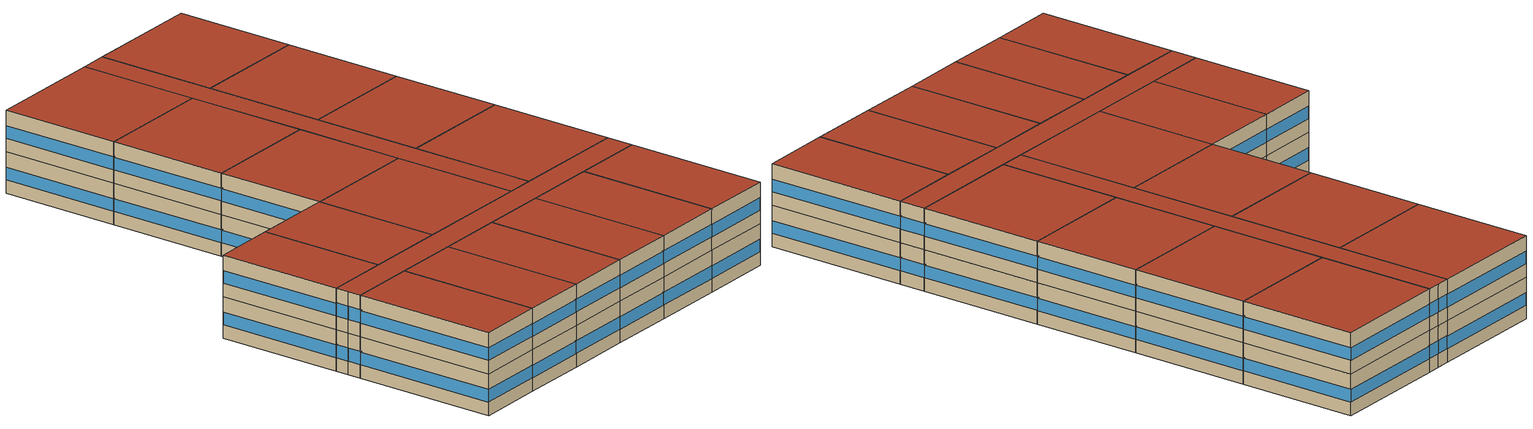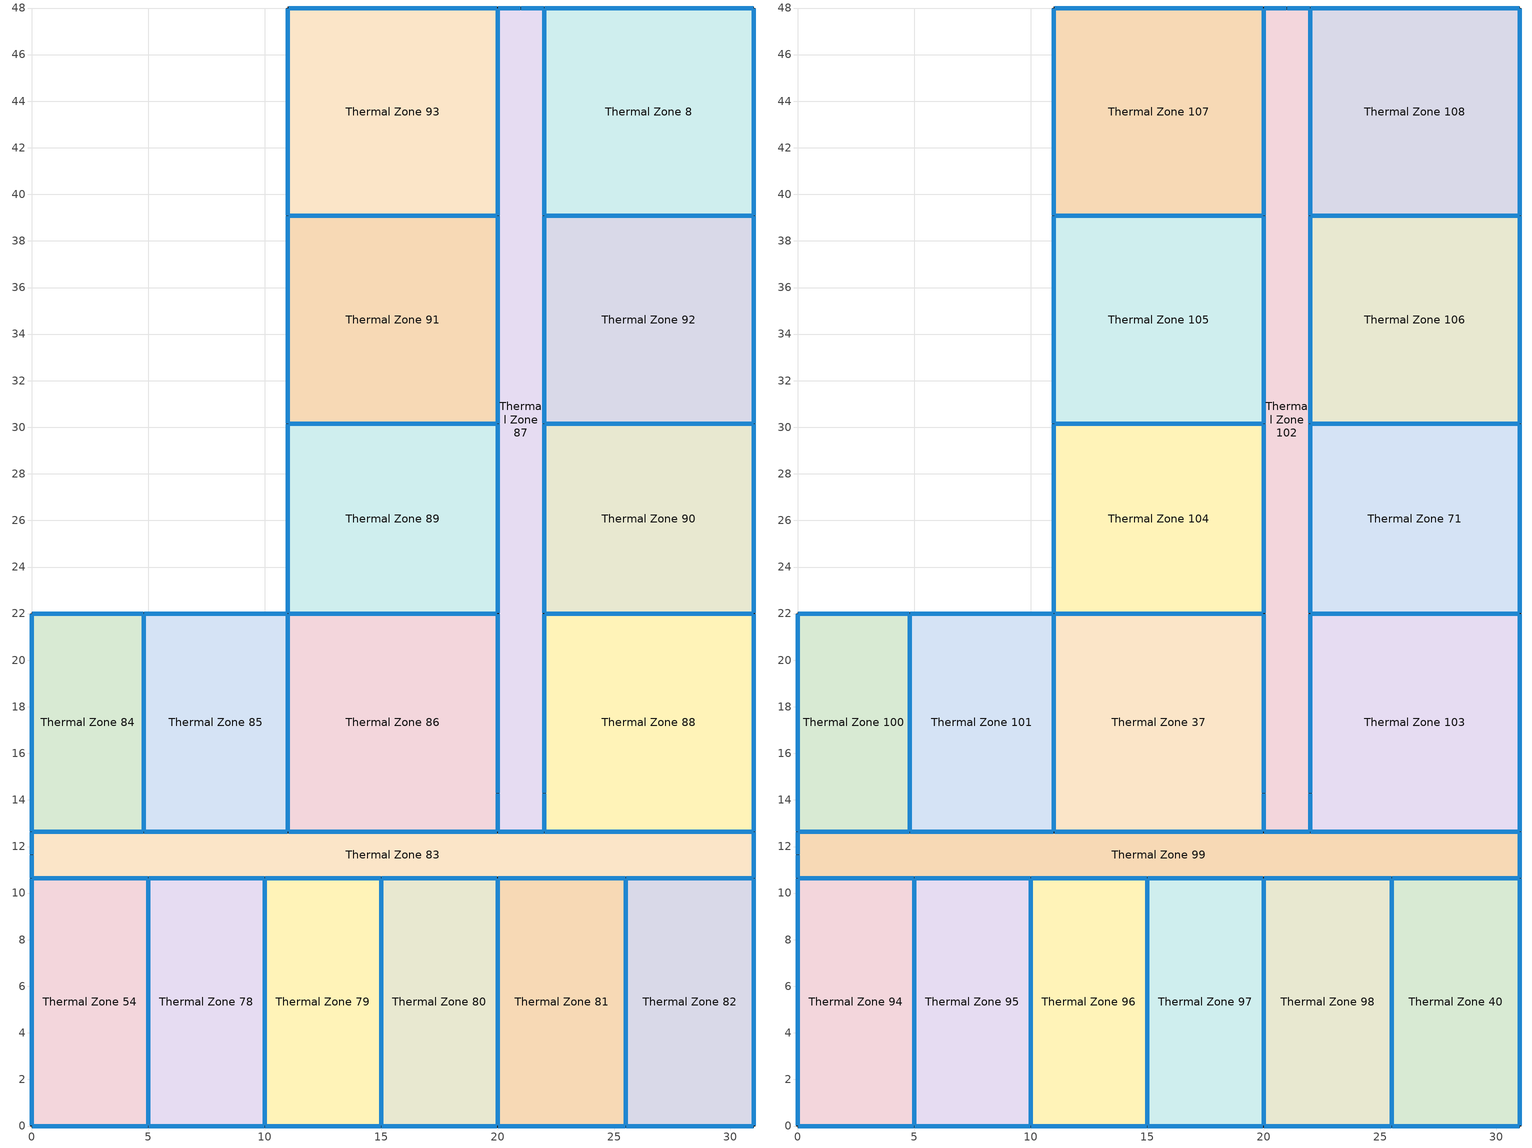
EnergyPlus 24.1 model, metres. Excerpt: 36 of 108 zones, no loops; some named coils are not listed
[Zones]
Thermal Zone 54
 floor ground (Generic Ground Slab 6A 19802010): 5,10.64 5,0 0,0 0,10.64 z12.19
 wall outside (Typical Insulated Exterior Mass Wall-R7 GBC): 0,0 5,0 5,10.64 0,10.64 0,0 z12.19:15.24
 window (Customized Fenestration: u=3.08): 0.03,0 4.97,0 / 4.97,10.64 0.03,10.64 z13.19:14.12; 0,10.61 0,0.03 / 5,0.03 5,10.61 z13.19:14.11
 roof outside (Typical IEAD Roof 19802010 6A): 5,0 5,10.64 0,10.64 0,0 z15.24
Thermal Zone 78
 floor ground (Generic Ground Slab 6A 19802010): 10,10.64 10,0 5,0 5,10.64 z12.19
 wall outside (Typical Insulated Exterior Mass Wall-R7 GBC): 5,0 10,0 10,10.64 5,10.64 5,0 z12.19:15.24
 window (Customized Fenestration: u=3.08): 5.03,0 9.97,0 / 9.97,10.64 5.03,10.64 z13.19:14.12; 5,10.61 5,0.03 / 10,0.03 10,10.61 z13.19:14.11
 roof outside (Typical IEAD Roof 19802010 6A): 10,0 10,10.64 5,10.64 5,0 z15.24
Thermal Zone 79
 floor ground (Generic Ground Slab 6A 19802010): 15,10.64 15,0 10,0 10,10.64 z12.19
 wall outside (Typical Insulated Exterior Mass Wall-R7 GBC): 10,0 15,0 15,10.64 10,10.64 10,0 z12.19:15.24
 window (Customized Fenestration: u=3.08): 10.03,0 14.97,0 / 14.97,10.64 10.03,10.64 z13.19:14.12; 10,10.61 10,0.03 / 15,0.03 15,10.61 z13.19:14.11
 roof outside (Typical IEAD Roof 19802010 6A): 15,0 15,10.64 10,10.64 10,0 z15.24
Thermal Zone 8
 floor ground (Generic Ground Slab 6A 19802010): 31,48 31,39.07 22,39.07 22,48 z12.19
 wall outside (Typical Insulated Exterior Mass Wall-R7 GBC): 22,48 22,39.07 31,39.07 31,48 22,48 z12.19:15.24
 window (Customized Fenestration: u=3.08): 22,47.97 22,39.1 / 30.97,48 22.03,48 / 31,39.1 31,47.97 / 22.03,39.07 30.97,39.07 z13.19:14.11
 roof outside (Typical IEAD Roof 19802010 6A): 31,39.07 31,48 22,48 22,39.07 z15.24
Thermal Zone 80
 floor ground (Generic Ground Slab 6A 19802010): 20,10.64 20,0 15,0 15,10.64 z12.19
 wall outside (Typical Insulated Exterior Mass Wall-R7 GBC): 15,0 20,0 20,10.64 15,10.64 15,0 z12.19:15.24
 window (Customized Fenestration: u=3.08): 15.03,0 19.97,0 / 19.97,10.64 15.03,10.64 z13.19:14.12; 15,10.61 15,0.03 / 20,0.03 20,10.61 z13.19:14.11
 roof outside (Typical IEAD Roof 19802010 6A): 20,0 20,10.64 15,10.64 15,0 z15.24
Thermal Zone 81
 floor ground (Generic Ground Slab 6A 19802010): 25.5,10.64 25.5,0 20,0 20,10.64 z12.19
 wall outside (Typical Insulated Exterior Mass Wall-R7 GBC): 20,0 25.5,0 25.5,10.64 20,10.64 20,0 z12.19:15.24
 window (Customized Fenestration: u=3.08): 20.03,0 25.47,0 / 20,10.61 20,0.03 / 25.47,10.64 20.03,10.64 / 25.5,0.03 25.5,10.61 z13.19:14.11
 roof outside (Typical IEAD Roof 19802010 6A): 25.5,0 25.5,10.64 20,10.64 20,0 z15.24
Thermal Zone 82
 floor ground (Generic Ground Slab 6A 19802010): 31,10.64 31,0 25.5,0 25.5,10.64 z12.19
 wall outside (Typical Insulated Exterior Mass Wall-R7 GBC): 31,10.64 25.5,10.64 25.5,0 31,0 31,10.64 z12.19:15.24
 window (Customized Fenestration: u=3.08): 30.97,10.64 25.53,10.64 / 31,0.03 31,10.61 / 25.53,0 30.97,0 / 25.5,10.61 25.5,0.03 z13.19:14.11
 roof outside (Typical IEAD Roof 19802010 6A): 31,0 31,10.64 25.5,10.64 25.5,0 z15.24
Thermal Zone 83
 floor ground (Generic Ground Slab 6A 19802010): 31,12.64 31,10.64 0,10.64 0,12.64 z12.19
 wall outside (Typical Insulated Exterior Mass Wall-R7 GBC): 31,10.64 31,12.64 22,12.64 20,12.64 11,12.64 4.81,12.64 0,12.64 0,11.64 0,10.64 5,10.64 10,10.64 15,10.64 20,10.64 25.5,10.64 31,10.64 z12.19:15.24
 window (Customized Fenestration: u=3.08): 31,10.67 31,12.61 / 21.97,12.64 20.03,12.64 z13.19:14.13; 25.53,10.64 30.97,10.64 / 20.03,10.64 25.47,10.64 / 10.97,12.64 4.83,12.64 / 19.97,12.64 11.03,12.64 / 30.97,12.64 22.03,12.64 z13.19:14.11; 15.03,10.64 19.97,10.64 / 10.03,10.64 14.97,10.64 / 5.03,10.64 9.97,10.64 / 0.03,10.64 4.97,10.64 / 4.78,12.64 0.03,12.64 z13.19:14.12; 0,11.61 0,10.67 / 0,12.61 0,11.67 z13.19:14.16
 roof outside (Typical IEAD Roof 19802010 6A): 31,10.64 31,12.64 0,12.64 0,10.64 z15.24
Thermal Zone 84
 floor ground (Generic Ground Slab 6A 19802010): 4.81,22 4.81,12.64 0,12.64 0,22 z12.19
 wall outside (Typical Insulated Exterior Mass Wall-R7 GBC): 0,12.64 4.81,12.64 4.81,22 0,22 0,12.64 z12.19:15.24
 window (Customized Fenestration: u=3.08): 0.03,12.64 4.78,12.64 / 4.78,22 0.03,22 z13.19:14.12; 0,21.97 0,12.67 / 4.81,12.67 4.81,21.97 z13.19:14.11
 roof outside (Typical IEAD Roof 19802010 6A): 4.81,12.64 4.81,22 0,22 0,12.64 z15.24
Thermal Zone 85
 floor ground (Generic Ground Slab 6A 19802010): 11,22 11,12.64 4.81,12.64 4.81,22 z12.19
 wall outside (Typical Insulated Exterior Mass Wall-R7 GBC): 4.81,12.64 11,12.64 11,22 4.81,22 4.81,12.64 z12.19:15.24
 window (Customized Fenestration: u=3.08): 4.83,12.64 10.97,12.64 / 4.81,21.97 4.81,12.67 / 10.97,22 4.83,22 / 11,12.67 11,21.97 z13.19:14.11
 roof outside (Typical IEAD Roof 19802010 6A): 11,12.64 11,22 4.81,22 4.81,12.64 z15.24
Thermal Zone 86
 floor ground (Generic Ground Slab 6A 19802010): 20,22 20,12.64 11,12.64 11,22 z12.19
 wall outside (Typical Insulated Exterior Mass Wall-R7 GBC): 20,14.28 20,22 11,22 11,12.64 20,12.64 20,14.28 z12.19:15.24
 window (Customized Fenestration: u=3.08): 20,14.31 20,21.97 / 11.03,12.64 19.97,12.64 / 11,21.97 11,12.67 / 19.97,22 11.03,22 z13.19:14.11; 20,12.67 20,14.25 z13.19:14.14
 roof outside (Typical IEAD Roof 19802010 6A): 20,12.64 20,22 11,22 11,12.64 z15.24
Thermal Zone 87
 floor ground (Generic Ground Slab 6A 19802010): 22,48 22,12.64 20,12.64 20,48 z12.19
 wall outside (Typical Insulated Exterior Mass Wall-R7 GBC): 20,12.64 22,12.64 22,14.28 22,22 22,30.15 22,39.07 22,48 21,48 20,48 20,39.07 20,30.15 20,22 20,14.28 20,12.64 z12.19:15.24
 window (Customized Fenestration: u=3.08): 20.03,12.64 21.97,12.64 z13.19:14.13; 20,14.25 20,12.67 / 22,12.67 22,14.25 z13.19:14.14; 20,21.97 20,14.31 / 20,30.12 20,22.03 / 20,39.05 20,30.17 / 20,47.97 20,39.1 / 22,39.1 22,47.97 / 22,30.17 22,39.05 / 22,22.03 22,30.12 / 22,14.31 22,21.97 z13.19:14.11; 20.97,48 20.03,48 / 21.97,48 21.03,48 z13.19:14.16
 roof outside (Typical IEAD Roof 19802010 6A): 22,12.64 22,48 20,48 20,12.64 z15.24
Thermal Zone 88
 floor ground (Generic Ground Slab 6A 19802010): 31,22 31,12.64 22,12.64 22,22 z12.19
 wall outside (Typical Insulated Exterior Mass Wall-R7 GBC): 31,12.64 31,22 22,22 22,14.28 22,12.64 31,12.64 z12.19:15.24
 window (Customized Fenestration: u=3.08): 31,12.67 31,21.97 / 22.03,12.64 30.97,12.64 / 22,21.97 22,14.31 / 30.97,22 22.03,22 z13.19:14.11; 22,14.25 22,12.67 z13.19:14.14
 roof outside (Typical IEAD Roof 19802010 6A): 31,12.64 31,22 22,22 22,12.64 z15.24
Thermal Zone 89
 floor ground (Generic Ground Slab 6A 19802010): 20,30.15 20,22 11,22 11,30.15 z12.19
 wall outside (Typical Insulated Exterior Mass Wall-R7 GBC): 20,22 20,30.15 11,30.15 11,22 20,22 z12.19:15.24
 window (Customized Fenestration: u=3.08): 20,22.03 20,30.12 / 11.03,22 19.97,22 / 11,30.12 11,22.03 / 19.97,30.15 11.03,30.15 z13.19:14.11
 roof outside (Typical IEAD Roof 19802010 6A): 20,22 20,30.15 11,30.15 11,22 z15.24
Thermal Zone 90
 floor ground (Generic Ground Slab 6A 19802010): 31,30.15 31,22 22,22 22,30.15 z12.19
 wall outside (Typical Insulated Exterior Mass Wall-R7 GBC): 31,22 31,30.15 22,30.15 22,22 31,22 z12.19:15.24
 window (Customized Fenestration: u=3.08): 31,22.03 31,30.12 / 22.03,22 30.97,22 / 22,30.12 22,22.03 / 30.97,30.15 22.03,30.15 z13.19:14.11
 roof outside (Typical IEAD Roof 19802010 6A): 31,22 31,30.15 22,30.15 22,22 z15.24
Thermal Zone 91
 floor ground (Generic Ground Slab 6A 19802010): 20,39.07 20,30.15 11,30.15 11,39.07 z12.19
 wall outside (Typical Insulated Exterior Mass Wall-R7 GBC): 20,30.15 20,39.07 11,39.07 11,30.15 20,30.15 z12.19:15.24
 window (Customized Fenestration: u=3.08): 20,30.17 20,39.05 / 11.03,30.15 19.97,30.15 / 11,39.05 11,30.17 / 19.97,39.07 11.03,39.07 z13.19:14.11
 roof outside (Typical IEAD Roof 19802010 6A): 20,30.15 20,39.07 11,39.07 11,30.15 z15.24
Thermal Zone 92
 floor ground (Generic Ground Slab 6A 19802010): 31,39.07 31,30.15 22,30.15 22,39.07 z12.19
 wall outside (Typical Insulated Exterior Mass Wall-R7 GBC): 31,30.15 31,39.07 22,39.07 22,30.15 31,30.15 z12.19:15.24
 window (Customized Fenestration: u=3.08): 31,30.17 31,39.05 / 22.03,30.15 30.97,30.15 / 22,39.05 22,30.17 / 30.97,39.07 22.03,39.07 z13.19:14.11
 roof outside (Typical IEAD Roof 19802010 6A): 31,30.15 31,39.07 22,39.07 22,30.15 z15.24
Thermal Zone 93
 floor ground (Generic Ground Slab 6A 19802010): 20,48 20,39.07 11,39.07 11,48 z12.19
 wall outside (Typical Insulated Exterior Mass Wall-R7 GBC): 11,48 11,39.07 20,39.07 20,48 11,48 z12.19:15.24
 window (Customized Fenestration: u=3.08): 11,47.97 11,39.1 / 19.97,48 11.03,48 / 20,39.1 20,47.97 / 11.03,39.07 19.97,39.07 z13.19:14.11
 roof outside (Typical IEAD Roof 19802010 6A): 20,39.07 20,48 11,48 11,39.07 z15.24
Thermal Zone 100
 floor ground (Generic Ground Slab 6A 19802010): 4.81,22 4.81,12.64 0,12.64 0,22 z15.24
 wall outside (Typical Insulated Exterior Mass Wall-R7 GBC): 0,12.64 4.81,12.64 4.81,22 0,22 0,12.64 z15.24:18.29
 window (Customized Fenestration: u=3.08): 0.03,12.64 4.78,12.64 / 0,21.97 0,12.67 / 4.78,22 0.03,22 / 4.81,12.67 4.81,21.97 z16.24:17.16
 roof outside (Typical IEAD Roof 19802010 6A): 4.81,12.64 4.81,22 0,22 0,12.64 z18.29
Thermal Zone 101
 floor ground (Generic Ground Slab 6A 19802010): 11,22 11,12.64 4.81,12.64 4.81,22 z15.24
 wall outside (Typical Insulated Exterior Mass Wall-R7 GBC): 4.81,12.64 11,12.64 11,22 4.81,22 4.81,12.64 z15.24:18.29
 window (Customized Fenestration: u=3.08): 4.83,12.64 10.97,12.64 / 4.81,21.97 4.81,12.67 / 10.97,22 4.83,22 / 11,12.67 11,21.97 z16.24:17.16
 roof outside (Typical IEAD Roof 19802010 6A): 11,12.64 11,22 4.81,22 4.81,12.64 z18.29
Thermal Zone 102
 floor ground (Generic Ground Slab 6A 19802010): 22,48 22,12.64 20,12.64 20,48 z15.24
 wall outside (Typical Insulated Exterior Mass Wall-R7 GBC): 20,12.64 22,12.64 22,14.28 22,22 22,30.15 22,39.07 22,48 21,48 20,48 20,39.07 20,30.15 20,22 20,14.28 20,12.64 z15.24:18.29
 window (Customized Fenestration: u=3.08): 20.03,12.64 21.97,12.64 / 20,14.25 20,12.67 / 22,12.67 22,14.25 z16.24:17.18; 20,21.97 20,14.31 / 20,30.12 20,22.03 / 20,39.05 20,30.17 / 20,47.97 20,39.1 / 22,39.1 22,47.97 / 22,30.17 22,39.05 / 22,22.03 22,30.12 / 22,14.31 22,21.97 z16.24:17.16; 20.97,48 20.03,48 / 21.97,48 21.03,48 z16.24:17.2
 roof outside (Typical IEAD Roof 19802010 6A): 22,12.64 22,48 20,48 20,12.64 z18.29
Thermal Zone 103
 floor ground (Generic Ground Slab 6A 19802010): 31,22 31,12.64 22,12.64 22,22 z15.24
 wall outside (Typical Insulated Exterior Mass Wall-R7 GBC): 31,12.64 31,22 22,22 22,14.28 22,12.64 31,12.64 z15.24:18.29
 window (Customized Fenestration: u=3.08): 31,12.67 31,21.97 / 22.03,12.64 30.97,12.64 / 22,21.97 22,14.31 / 30.97,22 22.03,22 z16.24:17.16; 22,14.25 22,12.67 z16.24:17.18
 roof outside (Typical IEAD Roof 19802010 6A): 31,12.64 31,22 22,22 22,12.64 z18.29
Thermal Zone 104
 floor ground (Generic Ground Slab 6A 19802010): 20,30.15 20,22 11,22 11,30.15 z15.24
 wall outside (Typical Insulated Exterior Mass Wall-R7 GBC): 20,22 20,30.15 11,30.15 11,22 20,22 z15.24:18.29
 window (Customized Fenestration: u=3.08): 20,22.03 20,30.12 / 11.03,22 19.97,22 / 11,30.12 11,22.03 / 19.97,30.15 11.03,30.15 z16.24:17.16
 roof outside (Typical IEAD Roof 19802010 6A): 20,22 20,30.15 11,30.15 11,22 z18.29
Thermal Zone 105
 floor ground (Generic Ground Slab 6A 19802010): 20,39.07 20,30.15 11,30.15 11,39.07 z15.24
 wall outside (Typical Insulated Exterior Mass Wall-R7 GBC): 20,30.15 20,39.07 11,39.07 11,30.15 20,30.15 z15.24:18.29
 window (Customized Fenestration: u=3.08): 20,30.17 20,39.05 / 11.03,30.15 19.97,30.15 / 11,39.05 11,30.17 / 19.97,39.07 11.03,39.07 z16.24:17.16
 roof outside (Typical IEAD Roof 19802010 6A): 20,30.15 20,39.07 11,39.07 11,30.15 z18.29
Thermal Zone 106
 floor ground (Generic Ground Slab 6A 19802010): 31,39.07 31,30.15 22,30.15 22,39.07 z15.24
 wall outside (Typical Insulated Exterior Mass Wall-R7 GBC): 31,30.15 31,39.07 22,39.07 22,30.15 31,30.15 z15.24:18.29
 window (Customized Fenestration: u=3.08): 31,30.17 31,39.05 / 22.03,30.15 30.97,30.15 / 22,39.05 22,30.17 / 30.97,39.07 22.03,39.07 z16.24:17.16
 roof outside (Typical IEAD Roof 19802010 6A): 31,30.15 31,39.07 22,39.07 22,30.15 z18.29
Thermal Zone 107
 floor ground (Generic Ground Slab 6A 19802010): 20,48 20,39.07 11,39.07 11,48 z15.24
 wall outside (Typical Insulated Exterior Mass Wall-R7 GBC): 11,48 11,39.07 20,39.07 20,48 11,48 z15.24:18.29
 window (Customized Fenestration: u=3.08): 11,47.97 11,39.1 / 19.97,48 11.03,48 / 20,39.1 20,47.97 / 11.03,39.07 19.97,39.07 z16.24:17.16
 roof outside (Typical IEAD Roof 19802010 6A): 20,39.07 20,48 11,48 11,39.07 z18.29
Thermal Zone 108
 floor ground (Generic Ground Slab 6A 19802010): 31,48 31,39.07 22,39.07 22,48 z15.24
 wall outside (Typical Insulated Exterior Mass Wall-R7 GBC): 22,48 22,39.07 31,39.07 31,48 22,48 z15.24:18.29
 window (Customized Fenestration: u=3.08): 22,47.97 22,39.1 / 30.97,48 22.03,48 / 31,39.1 31,47.97 / 22.03,39.07 30.97,39.07 z16.24:17.16
 roof outside (Typical IEAD Roof 19802010 6A): 31,39.07 31,48 22,48 22,39.07 z18.29
Thermal Zone 37
 floor ground (Generic Ground Slab 6A 19802010): 20,22 20,12.64 11,12.64 11,22 z15.24
 wall outside (Typical Insulated Exterior Mass Wall-R7 GBC): 20,14.28 20,22 11,22 11,12.64 20,12.64 20,14.28 z15.24:18.29
 window (Customized Fenestration: u=3.08): 20,14.31 20,21.97 / 11.03,12.64 19.97,12.64 / 11,21.97 11,12.67 / 19.97,22 11.03,22 z16.24:17.16; 20,12.67 20,14.25 z16.24:17.18
 roof outside (Typical IEAD Roof 19802010 6A): 20,12.64 20,22 11,22 11,12.64 z18.29
Thermal Zone 40
 floor ground (Generic Ground Slab 6A 19802010): 31,10.64 31,0 25.5,0 25.5,10.64 z15.24
 wall outside (Typical Insulated Exterior Mass Wall-R7 GBC): 31,10.64 25.5,10.64 25.5,0 31,0 31,10.64 z15.24:18.29
 window (Customized Fenestration: u=3.08): 30.97,10.64 25.53,10.64 / 31,0.03 31,10.61 / 25.53,0 30.97,0 / 25.5,10.61 25.5,0.03 z16.24:17.16
 roof outside (Typical IEAD Roof 19802010 6A): 31,0 31,10.64 25.5,10.64 25.5,0 z18.29
Thermal Zone 71
 floor ground (Generic Ground Slab 6A 19802010): 31,30.15 31,22 22,22 22,30.15 z15.24
 wall outside (Typical Insulated Exterior Mass Wall-R7 GBC): 31,22 31,30.15 22,30.15 22,22 31,22 z15.24:18.29
 window (Customized Fenestration: u=3.08): 31,22.03 31,30.12 / 22.03,22 30.97,22 / 22,30.12 22,22.03 / 30.97,30.15 22.03,30.15 z16.24:17.16
 roof outside (Typical IEAD Roof 19802010 6A): 31,22 31,30.15 22,30.15 22,22 z18.29
Thermal Zone 94
 floor ground (Generic Ground Slab 6A 19802010): 5,10.64 5,0 0,0 0,10.64 z15.24
 wall outside (Typical Insulated Exterior Mass Wall-R7 GBC): 0,0 5,0 5,10.64 0,10.64 0,0 z15.24:18.29
 window (Customized Fenestration: u=3.08): 0.03,0 4.97,0 / 0,10.61 0,0.03 / 4.97,10.64 0.03,10.64 / 5,0.03 5,10.61 z16.24:17.16
 roof outside (Typical IEAD Roof 19802010 6A): 5,0 5,10.64 0,10.64 0,0 z18.29
Thermal Zone 95
 floor ground (Generic Ground Slab 6A 19802010): 10,10.64 10,0 5,0 5,10.64 z15.24
 wall outside (Typical Insulated Exterior Mass Wall-R7 GBC): 5,0 10,0 10,10.64 5,10.64 5,0 z15.24:18.29
 window (Customized Fenestration: u=3.08): 5.03,0 9.97,0 / 5,10.61 5,0.03 / 9.97,10.64 5.03,10.64 / 10,0.03 10,10.61 z16.24:17.16
 roof outside (Typical IEAD Roof 19802010 6A): 10,0 10,10.64 5,10.64 5,0 z18.29
Thermal Zone 96
 floor ground (Generic Ground Slab 6A 19802010): 15,10.64 15,0 10,0 10,10.64 z15.24
 wall outside (Typical Insulated Exterior Mass Wall-R7 GBC): 10,0 15,0 15,10.64 10,10.64 10,0 z15.24:18.29
 window (Customized Fenestration: u=3.08): 10.03,0 14.97,0 / 10,10.61 10,0.03 / 14.97,10.64 10.03,10.64 / 15,0.03 15,10.61 z16.24:17.16
 roof outside (Typical IEAD Roof 19802010 6A): 15,0 15,10.64 10,10.64 10,0 z18.29
Thermal Zone 97
 floor ground (Generic Ground Slab 6A 19802010): 20,10.64 20,0 15,0 15,10.64 z15.24
 wall outside (Typical Insulated Exterior Mass Wall-R7 GBC): 15,0 20,0 20,10.64 15,10.64 15,0 z15.24:18.29
 window (Customized Fenestration: u=3.08): 15.03,0 19.97,0 / 15,10.61 15,0.03 / 19.97,10.64 15.03,10.64 / 20,0.03 20,10.61 z16.24:17.16
 roof outside (Typical IEAD Roof 19802010 6A): 20,0 20,10.64 15,10.64 15,0 z18.29
Thermal Zone 98
 floor ground (Generic Ground Slab 6A 19802010): 25.5,10.64 25.5,0 20,0 20,10.64 z15.24
 wall outside (Typical Insulated Exterior Mass Wall-R7 GBC): 20,0 25.5,0 25.5,10.64 20,10.64 20,0 z15.24:18.29
 window (Customized Fenestration: u=3.08): 20.03,0 25.47,0 / 20,10.61 20,0.03 / 25.47,10.64 20.03,10.64 / 25.5,0.03 25.5,10.61 z16.24:17.16
 roof outside (Typical IEAD Roof 19802010 6A): 25.5,0 25.5,10.64 20,10.64 20,0 z18.29
Thermal Zone 99
 floor ground (Generic Ground Slab 6A 19802010): 31,12.64 31,10.64 0,10.64 0,12.64 z15.24
 wall outside (Typical Insulated Exterior Mass Wall-R7 GBC): 31,10.64 31,12.64 22,12.64 20,12.64 11,12.64 4.81,12.64 0,12.64 0,11.64 0,10.64 5,10.64 10,10.64 15,10.64 20,10.64 25.5,10.64 31,10.64 z15.24:18.29
 window (Customized Fenestration: u=3.08): 31,10.67 31,12.61 / 21.97,12.64 20.03,12.64 z16.24:17.18; 25.53,10.64 30.97,10.64 / 20.03,10.64 25.47,10.64 / 15.03,10.64 19.97,10.64 / 10.03,10.64 14.97,10.64 / 5.03,10.64 9.97,10.64 / 0.03,10.64 4.97,10.64 / 4.78,12.64 0.03,12.64 / 10.97,12.64 4.83,12.64 / 19.97,12.64 11.03,12.64 / 30.97,12.64 22.03,12.64 z16.24:17.16; 0,11.61 0,10.67 / 0,12.61 0,11.67 z16.24:17.2
 roof outside (Typical IEAD Roof 19802010 6A): 31,10.64 31,12.64 0,12.64 0,10.64 z18.29
[Building]
Building 1
[Site:Location]
Montreal Int'l: Latitude {deg}=45.47; Longitude {deg}=-73.75; Time Zone {hr}=-5; Elevation {m}=36
[SizingPeriod:DesignDay] Month=7; Day of Month=21; Day Type=SummerDesignDay; Daily Dry-Bulb Temperature Range {deltaC}=9.3; Dry-Bulb Temperature Range Modifier Type=DefaultMultipliers; Barometric Pressure {Pa}=100893; Wind Speed {m/s}=4.9; Wind Direction {deg}=220; Rain Indicator=No; Snow Indicator=No; Daylight Saving Time Indicator=No; Solar Model Indicator=ASHRAETau; ASHRAE Clear Sky Optical Depth for Beam Irradiance (taub)=0.465; ASHRAE Clear Sky Optical Depth for Diffuse Irradiance (taud)=1.966; Begin Environment Reset Mode=FullResetAtBeginEnvironment
Name | Maximum Dry-Bulb Temperature {C} | Humidity Condition Type | Wetbulb or DewPoint at Maximum Dry-Bulb {C} | Enthalpy at Maximum Dry-Bulb {J/kg}
Montreal Int'l Ann Clg .4% Condns DB=>MWB | 30 | Wetbulb | 22.1
Montreal Int'l Ann Clg .4% Condns DP=>MDB | 26 | Dewpoint | 21.6
Montreal Int'l Ann Clg .4% Condns Enth=>MDB | 28.1 | Enthalpy |  | 69300
Montreal Int'l Ann Clg .4% Condns WB=>MDB | 28.1 | Wetbulb | 23.2
[Material] Thermal Absorptance=0.9
Name | Roughness | Thickness {m} | Conductivity {W/m-K} | Density {kg/m3} | Specific Heat {J/kg-K} | Solar Absorptance | Visible Absorptance
1/2IN Gypsum 2 | Smooth | 0.0127 | 0.159893 | 784.902 | 829.465 | 0.4 | 0.4
1IN Stucco 4 | Smooth | 0.0253 | 0.691337 | 1858 | 836.46 | 0.7 | 0.92
8IN CONCRETE HW RefBldg 2 | Rough | 0.2032 | 1.31012 | 2240.01 | 836.26 | 0.7 | 0.7
G05 25mm wood | MediumSmooth | 0.0254 | 0.15 | 608 | 1630 | 0.5 | 0.5
Generic HW Concrete | MediumRough | 0.2 | 1.95 | 2240 | 900 | 0.8 | 0.8
Metal Roof Surface 2 | Smooth | 0.0008 | 45.28 | 7824 | 500 | 0.7 | 0.7
Roof Membrane 1 | VeryRough | 0.0095 | 0.16 | 1121.29 | 1460 | 0.7 | 0.7
[Material:NoMass] Thermal Absorptance=0.9; Solar Absorptance=0.7; Visible Absorptance=0.7
Name | Roughness | Thermal Resistance {m2-K/W}
Typical Insulation U=0.276 | Smooth | 3.62
Typical Insulation U=0.459 | Smooth | 2.17
Typical Insulation-R5 GBC | MediumSmooth | 0.65
[WindowMaterial:SimpleGlazingSystem]
Fenestration U=3.08 0.66: U-Factor {W/m2-K}=3.08; Solar Heat Gain Coefficient=0.66; Visible Transmittance=0.21
[Construction]
Customized Fenestration: u=3.08: Fenestration U=3.08 0.66
Generic Ground Slab 6A 19802010: Typical Insulation U=0.459, Generic HW Concrete
Interior Partition: G05 25mm wood
Typical IEAD Roof 19802010 6A: Roof Membrane 1, Typical Insulation U=0.276, Metal Roof Surface 2
Typical Insulated Exterior Mass Wall-R7 GBC: 1IN Stucco 4, 8IN CONCRETE HW RefBldg 2, Typical Insulation-R5 GBC, 1/2IN Gypsum 2
[Zone] Multiplier=1; Part of Total Floor Area=Yes
Thermal Zone 100; Thermal Zone 101; Thermal Zone 102; Thermal Zone 103; Thermal Zone 104; Thermal Zone 105; Thermal Zone 106; Thermal Zone 107; Thermal Zone 108; Thermal Zone 37; Thermal Zone 40; Thermal Zone 54; Thermal Zone 71; Thermal Zone 78; Thermal Zone 79; Thermal Zone 8; Thermal Zone 80; Thermal Zone 81; Thermal Zone 82; Thermal Zone 83; Thermal Zone 84; Thermal Zone 85; Thermal Zone 86; Thermal Zone 87; Thermal Zone 88; Thermal Zone 89; Thermal Zone 90; Thermal Zone 91; Thermal Zone 92; Thermal Zone 93; Thermal Zone 94; Thermal Zone 95; Thermal Zone 96; Thermal Zone 97; Thermal Zone 98; Thermal Zone 99
[Space]
Name | Zone | Space Type
Space 608 | Thermal Zone 100 | MURB small
Space 609 | Thermal Zone 101 | MURB small
Space 611 | Thermal Zone 102 | MURB small
Space 612 | Thermal Zone 103 | MURB small
Space 613 | Thermal Zone 104 | MURB small
Space 615 | Thermal Zone 105 | MURB small
Space 616 | Thermal Zone 106 | MURB small
Space 617 | Thermal Zone 107 | MURB small
Space 618 | Thermal Zone 108 | MURB small
Space 610 | Thermal Zone 37 | MURB small
Space 606 | Thermal Zone 40 | MURB small
Space 501 | Thermal Zone 54 | MURB small
Space 614 | Thermal Zone 71 | MURB small
Space 502 | Thermal Zone 78 | MURB small
Space 503 | Thermal Zone 79 | MURB small
Space 518 | Thermal Zone 8 | MURB large
Space 504 | Thermal Zone 80 | MURB small
Space 505 | Thermal Zone 81 | MURB small
Space 506 | Thermal Zone 82 | MURB small
Space 507 | Thermal Zone 83 | MURB lobby
Space 508 | Thermal Zone 84 | MURB small
Space 509 | Thermal Zone 85 | MURB small
Space 510 | Thermal Zone 86 | MURB large
Space 511 | Thermal Zone 87 | MURB lobby
Space 512 | Thermal Zone 88 | MURB large
Space 513 | Thermal Zone 89 | MURB large
Space 514 | Thermal Zone 90 | MURB large
Space 515 | Thermal Zone 91 | MURB large
Space 516 | Thermal Zone 92 | MURB large
Space 517 | Thermal Zone 93 | MURB large
Space 601 | Thermal Zone 94 | MURB small
Space 602 | Thermal Zone 95 | MURB small
Space 603 | Thermal Zone 96 | MURB small
Space 604 | Thermal Zone 97 | MURB small
Space 605 | Thermal Zone 98 | MURB small
Space 607 | Thermal Zone 99 | MURB small
[SpaceList]
MURB small: Space 103, Space 306, Space 108, Space 101, Space 104, Space 402, Space 102, Space 203, Space 106, Space 105, Space 602, Space 109, Space 209, Space 303, Space 201, Space 202, Space 204, Space 301, Space 205, Space 610, Space 403, Space 206, Space 606, Space 208, Space 404, Space 302, Space 304, Space 408, Space 305, Space 501, Space 308, Space 309, Space 401, Space 405, Space 406, Space 409, Space 614, Space 502, Space 503, Space 504, Space 505, Space 506, Space 508, Space 509, Space 601, Space 603, Space 604, Space 605, Space 607, Space 608, Space 609, Space 611, Space 612, Space 613, Space 615, Space 616, Space 617, Space 618
MURB large: Space 518, Space 314, Space 415, Space 212, Space 114, Space 218, Space 110, Space 315, Space 112, Space 113, Space 115, Space 116, Space 117, Space 118, Space 310, Space 213, Space 215, Space 210, Space 214, Space 216, Space 313, Space 217, Space 318, Space 312, Space 316, Space 317, Space 413, Space 410, Space 412, Space 414, Space 416, Space 417, Space 418, Space 510, Space 512, Space 513, Space 514, Space 515, Space 516, Space 517
MURB lobby: Space 207, Space 107, Space 211, Space 111, Space 307, Space 311, Space 407, Space 411, Space 507, Space 511
[InternalMass] Construction=Interior Partition
Name | Zone or ZoneList | Space or SpaceList | Surface Area {m2}
Space 602 Internal Mass 2 | Thermal Zone 95 | Space 602 | 106.4
Space 610 Internal Mass 2 | Thermal Zone 37 | Space 610 | 168.48
Space 606 Internal Mass 2 | Thermal Zone 40 | Space 606 | 117.04
Space 501 Internal Mass 2 | Thermal Zone 54 | Space 501 | 106.4
Space 614 Internal Mass 2 | Thermal Zone 71 | Space 614 | 146.662
Space 502 Internal Mass 2 | Thermal Zone 78 | Space 502 | 106.4
Space 503 Internal Mass 2 | Thermal Zone 79 | Space 503 | 106.4
Space 504 Internal Mass 2 | Thermal Zone 80 | Space 504 | 106.4
Space 505 Internal Mass 2 | Thermal Zone 81 | Space 505 | 117.04
Space 506 Internal Mass 2 | Thermal Zone 82 | Space 506 | 117.04
Space 508 Internal Mass 2 | Thermal Zone 84 | Space 508 | 89.9727
Space 509 Internal Mass 2 | Thermal Zone 85 | Space 509 | 115.947
Space 601 Internal Mass 2 | Thermal Zone 94 | Space 601 | 106.4
Space 603 Internal Mass 2 | Thermal Zone 96 | Space 603 | 106.4
Space 604 Internal Mass 2 | Thermal Zone 97 | Space 604 | 106.4
Space 605 Internal Mass 2 | Thermal Zone 98 | Space 605 | 117.04
Space 607 Internal Mass 2 | Thermal Zone 99 | Space 607 | 124
Space 608 Internal Mass 2 | Thermal Zone 100 | Space 608 | 89.9727
Space 609 Internal Mass 2 | Thermal Zone 101 | Space 609 | 115.947
Space 611 Internal Mass 2 | Thermal Zone 102 | Space 611 | 141.44
Space 612 Internal Mass 2 | Thermal Zone 103 | Space 612 | 168.48
Space 613 Internal Mass 2 | Thermal Zone 104 | Space 613 | 146.662
Space 615 Internal Mass 2 | Thermal Zone 105 | Space 615 | 160.669
Space 616 Internal Mass 2 | Thermal Zone 106 | Space 616 | 160.669
Space 617 Internal Mass 2 | Thermal Zone 107 | Space 617 | 160.669
Space 618 Internal Mass 2 | Thermal Zone 108 | Space 618 | 160.669
Space 518 Internal Mass 1 | Thermal Zone 8 | Space 518 | 160.669
Space 510 Internal Mass 1 | Thermal Zone 86 | Space 510 | 168.48
Space 512 Internal Mass 1 | Thermal Zone 88 | Space 512 | 168.48
Space 513 Internal Mass 1 | Thermal Zone 89 | Space 513 | 146.662
Space 514 Internal Mass 1 | Thermal Zone 90 | Space 514 | 146.662
Space 515 Internal Mass 1 | Thermal Zone 91 | Space 515 | 160.669
Space 516 Internal Mass 1 | Thermal Zone 92 | Space 516 | 160.669
Space 517 Internal Mass 1 | Thermal Zone 93 | Space 517 | 160.669
Space 507 Internal Mass 3 | Thermal Zone 83 | Space 507 | 124
Space 511 Internal Mass 3 | Thermal Zone 87 | Space 511 | 141.44
[People] Number of People Schedule=MidriseApartment Apartment Occ 3; Number of People Calculation Method=People/Area; People per Floor Area {person/m2}=0.0283091; Fraction Radiant=0.3; Activity Level Schedule=MidriseApartment Activity 3
Name | Zone or ZoneList or Space or SpaceList
People 2 | MURB small
People 1 | MURB large
[ElectricEquipment] Schedule=MURB Appliances and lighting; Design Level Calculation Method=Watts/Area; Watts per Floor Area {W/m2}=8.15; Fraction Latent=0; Fraction Radiant=0.5; Fraction Lost=0
Name | Zone or ZoneList or Space or SpaceList
Electric Equipment 2 | MURB small
Electric Equipment 1 | MURB large
[ZoneControl:Thermostat] Temperature Difference Between Cutout And Setpoint {deltaC}=0
Name | Zone or ZoneList | Control Type Schedule | Control 1
Thermal Zone 100 Thermostat | Thermal Zone 100 | Thermal Zone 100 Thermostat Schedule | Thermostat Setpoint Dual Setpoint 108
Thermal Zone 101 Thermostat | Thermal Zone 101 | Thermal Zone 101 Thermostat Schedule | Thermostat Setpoint Dual Setpoint 100
Thermal Zone 102 Thermostat | Thermal Zone 102 | Thermal Zone 102 Thermostat Schedule | Thermostat Setpoint Dual Setpoint 106
Thermal Zone 103 Thermostat | Thermal Zone 103 | Thermal Zone 103 Thermostat Schedule | Thermostat Setpoint Dual Setpoint 99
Thermal Zone 104 Thermostat | Thermal Zone 104 | Thermal Zone 104 Thermostat Schedule | Thermostat Setpoint Dual Setpoint 103
Thermal Zone 105 Thermostat | Thermal Zone 105 | Thermal Zone 105 Thermostat Schedule | Thermostat Setpoint Dual Setpoint 101
Thermal Zone 106 Thermostat | Thermal Zone 106 | Thermal Zone 106 Thermostat Schedule | Thermostat Setpoint Dual Setpoint 107
Thermal Zone 107 Thermostat | Thermal Zone 107 | Thermal Zone 107 Thermostat Schedule | Thermostat Setpoint Dual Setpoint 105
Thermal Zone 108 Thermostat | Thermal Zone 108 | Thermal Zone 108 Thermostat Schedule | Thermostat Setpoint Dual Setpoint 102
Thermal Zone 37 Thermostat | Thermal Zone 37 | Thermal Zone 37 Thermostat Schedule | Thermostat Setpoint Dual Setpoint 43
Thermal Zone 40 Thermostat | Thermal Zone 40 | Thermal Zone 40 Thermostat Schedule | Thermostat Setpoint Dual Setpoint 48
Thermal Zone 54 Thermostat | Thermal Zone 54 | Thermal Zone 54 Thermostat Schedule | Thermostat Setpoint Dual Setpoint 41
Thermal Zone 71 Thermostat | Thermal Zone 71 | Thermal Zone 71 Thermostat Schedule | Thermostat Setpoint Dual Setpoint 96
Thermal Zone 78 Thermostat | Thermal Zone 78 | Thermal Zone 78 Thermostat Schedule | Thermostat Setpoint Dual Setpoint 97
Thermal Zone 79 Thermostat | Thermal Zone 79 | Thermal Zone 79 Thermostat Schedule | Thermostat Setpoint Dual Setpoint 71
Thermal Zone 8 Thermostat | Thermal Zone 8 | Thermal Zone 8 Thermostat Schedule | Thermostat Setpoint Dual Setpoint 33
Thermal Zone 80 Thermostat | Thermal Zone 80 | Thermal Zone 80 Thermostat Schedule | Thermostat Setpoint Dual Setpoint 94
Thermal Zone 81 Thermostat | Thermal Zone 81 | Thermal Zone 81 Thermostat Schedule | Thermostat Setpoint Dual Setpoint 77
Thermal Zone 82 Thermostat | Thermal Zone 82 | Thermal Zone 82 Thermostat Schedule | Thermostat Setpoint Dual Setpoint 80
Thermal Zone 83 Thermostat | Thermal Zone 83 | Thermal Zone 83 Thermostat Schedule | Thermostat Setpoint Dual Setpoint 89
Thermal Zone 84 Thermostat | Thermal Zone 84 | Thermal Zone 84 Thermostat Schedule | Thermostat Setpoint Dual Setpoint 81
Thermal Zone 85 Thermostat | Thermal Zone 85 | Thermal Zone 85 Thermostat Schedule | Thermostat Setpoint Dual Setpoint 72
Thermal Zone 86 Thermostat | Thermal Zone 86 | Thermal Zone 86 Thermostat Schedule | Thermostat Setpoint Dual Setpoint 98
Thermal Zone 87 Thermostat | Thermal Zone 87 | Thermal Zone 87 Thermostat Schedule | Thermostat Setpoint Dual Setpoint 73
Thermal Zone 88 Thermostat | Thermal Zone 88 | Thermal Zone 88 Thermostat Schedule | Thermostat Setpoint Dual Setpoint 90
Thermal Zone 89 Thermostat | Thermal Zone 89 | Thermal Zone 89 Thermostat Schedule | Thermostat Setpoint Dual Setpoint 91
Thermal Zone 90 Thermostat | Thermal Zone 90 | Thermal Zone 90 Thermostat Schedule | Thermostat Setpoint Dual Setpoint 92
Thermal Zone 91 Thermostat | Thermal Zone 91 | Thermal Zone 91 Thermostat Schedule | Thermostat Setpoint Dual Setpoint 69
Thermal Zone 92 Thermostat | Thermal Zone 92 | Thermal Zone 92 Thermostat Schedule | Thermostat Setpoint Dual Setpoint 83
Thermal Zone 93 Thermostat | Thermal Zone 93 | Thermal Zone 93 Thermostat Schedule | Thermostat Setpoint Dual Setpoint 74
Thermal Zone 94 Thermostat | Thermal Zone 94 | Thermal Zone 94 Thermostat Schedule | Thermostat Setpoint Dual Setpoint 84
Thermal Zone 95 Thermostat | Thermal Zone 95 | Thermal Zone 95 Thermostat Schedule | Thermostat Setpoint Dual Setpoint 76
Thermal Zone 96 Thermostat | Thermal Zone 96 | Thermal Zone 96 Thermostat Schedule | Thermostat Setpoint Dual Setpoint 86
Thermal Zone 97 Thermostat | Thermal Zone 97 | Thermal Zone 97 Thermostat Schedule | Thermostat Setpoint Dual Setpoint 87
Thermal Zone 98 Thermostat | Thermal Zone 98 | Thermal Zone 98 Thermostat Schedule | Thermostat Setpoint Dual Setpoint 88
Thermal Zone 99 Thermostat | Thermal Zone 99 | Thermal Zone 99 Thermostat Schedule | Thermostat Setpoint Dual Setpoint 104
[ThermostatSetpoint:DualSetpoint] Heating Setpoint Temperature Schedule=NECB-G-Thermostat Setpoint-Heating; Cooling Setpoint Temperature Schedule=NECB-G-Thermostat Setpoint-Cooling
Thermostat Setpoint Dual Setpoint 108; Thermostat Setpoint Dual Setpoint 100; Thermostat Setpoint Dual Setpoint 106; Thermostat Setpoint Dual Setpoint 99; Thermostat Setpoint Dual Setpoint 103; Thermostat Setpoint Dual Setpoint 101; Thermostat Setpoint Dual Setpoint 107; Thermostat Setpoint Dual Setpoint 105; Thermostat Setpoint Dual Setpoint 102; Thermostat Setpoint Dual Setpoint 43; Thermostat Setpoint Dual Setpoint 48; Thermostat Setpoint Dual Setpoint 41; Thermostat Setpoint Dual Setpoint 96; Thermostat Setpoint Dual Setpoint 97; Thermostat Setpoint Dual Setpoint 71; Thermostat Setpoint Dual Setpoint 33; Thermostat Setpoint Dual Setpoint 94; Thermostat Setpoint Dual Setpoint 77; Thermostat Setpoint Dual Setpoint 80; Thermostat Setpoint Dual Setpoint 89; Thermostat Setpoint Dual Setpoint 81; Thermostat Setpoint Dual Setpoint 72; Thermostat Setpoint Dual Setpoint 98; Thermostat Setpoint Dual Setpoint 73; Thermostat Setpoint Dual Setpoint 90; Thermostat Setpoint Dual Setpoint 91; Thermostat Setpoint Dual Setpoint 92; Thermostat Setpoint Dual Setpoint 69; Thermostat Setpoint Dual Setpoint 83; Thermostat Setpoint Dual Setpoint 74; Thermostat Setpoint Dual Setpoint 84; Thermostat Setpoint Dual Setpoint 76; Thermostat Setpoint Dual Setpoint 86; Thermostat Setpoint Dual Setpoint 87; Thermostat Setpoint Dual Setpoint 88; Thermostat Setpoint Dual Setpoint 104
[ZoneHVAC:PackagedTerminalHeatPump] Availability Schedule=Always On Discrete hvac_library; Cooling Supply Air Flow Rate {m3/s}=Autosize; Heating Supply Air Flow Rate {m3/s}=Autosize; No Load Supply Air Flow Rate {m3/s}=Autosize; No Load Supply Air Flow Rate Control Set To Low Speed=Yes; Cooling Outdoor Air Flow Rate {m3/s}=Autosize; Heating Outdoor Air Flow Rate {m3/s}=Autosize; No Load Outdoor Air Flow Rate {m3/s}=Autosize; Heating Convergence Tolerance=0.001; Cooling Convergence Tolerance=0.001; Maximum Supply Air Temperature from Supplemental Heater {C}=Autosize; Maximum Outdoor Dry-Bulb Temperature for Supplemental Heater Operation {C}=21; Fan Placement=DrawThrough; Supply Air Fan Operating Mode Schedule=Always On Discrete hvac_library
Name | Supply Air Fan | Heating Coil | Cooling Coil | Supplemental Heating Coil
PTHP 111 | PTHP CV Fan 111 | PTHP 1 Spd DX Htg Coil 111 | PTHP 1 Spd DX Clg Coil 111 | PTHP Elec Htg Backup Coil 111
PTHP 110 | PTHP CV Fan 110 | PTHP 1 Spd DX Htg Coil 110 | PTHP 1 Spd DX Clg Coil 110 | PTHP Elec Htg Backup Coil 110
PTHP 109 | PTHP CV Fan 109 | PTHP 1 Spd DX Htg Coil 109 | PTHP 1 Spd DX Clg Coil 109 | PTHP Elec Htg Backup Coil 109
PTHP 108 | PTHP CV Fan 108 | PTHP 1 Spd DX Htg Coil 108 | PTHP 1 Spd DX Clg Coil 108 | PTHP Elec Htg Backup Coil 108
PTHP 112 | PTHP CV Fan 112 | PTHP 1 Spd DX Htg Coil 112 | PTHP 1 Spd DX Clg Coil 112 | PTHP Elec Htg Backup Coil 112
PTHP 120 | PTHP CV Fan 120 | PTHP 1 Spd DX Htg Coil 120 | PTHP 1 Spd DX Clg Coil 120 | PTHP Elec Htg Backup Coil 120
PTHP 118 | PTHP CV Fan 118 | PTHP 1 Spd DX Htg Coil 118 | PTHP 1 Spd DX Clg Coil 118 | PTHP Elec Htg Backup Coil 118
PTHP 116 | PTHP CV Fan 116 | PTHP 1 Spd DX Htg Coil 116 | PTHP 1 Spd DX Clg Coil 116 | PTHP Elec Htg Backup Coil 116
PTHP 121 | PTHP CV Fan 121 | PTHP 1 Spd DX Htg Coil 121 | PTHP 1 Spd DX Clg Coil 121 | PTHP Elec Htg Backup Coil 121
PTHP 113 | PTHP CV Fan 113 | PTHP 1 Spd DX Htg Coil 113 | PTHP 1 Spd DX Clg Coil 113 | PTHP Elec Htg Backup Coil 113
PTHP 122 | PTHP CV Fan 122 | PTHP 1 Spd DX Htg Coil 122 | PTHP 1 Spd DX Clg Coil 122 | PTHP Elec Htg Backup Coil 122
PTHP 115 | PTHP CV Fan 115 | PTHP 1 Spd DX Htg Coil 115 | PTHP 1 Spd DX Clg Coil 115 | PTHP Elec Htg Backup Coil 115
PTHP 119 | PTHP CV Fan 119 | PTHP 1 Spd DX Htg Coil 119 | PTHP 1 Spd DX Clg Coil 119 | PTHP Elec Htg Backup Coil 119
[Zone equipment]
Thermal Zone 100: Elec Baseboard 12, PTHP 127
Thermal Zone 101: Elec Baseboard 25, PTHP 124
Thermal Zone 102: Elec Baseboard 24, PTHP 125
Thermal Zone 103: Elec Baseboard 13, PTHP 126
Thermal Zone 104: Elec Baseboard 22, PTHP 123
Thermal Zone 105: Elec Baseboard 27, PTHP 111
Thermal Zone 106: Elec Baseboard 28, PTHP 110
Thermal Zone 107: Elec Baseboard 35, PTHP 109
Thermal Zone 108: Elec Baseboard 36, PTHP 108
Thermal Zone 37: Elec Baseboard 60, PTHP 60
Thermal Zone 40: Elec Baseboard 65, PTHP 65
Thermal Zone 54: Elec Baseboard 97, PTHP 97
Thermal Zone 71: Elec Baseboard 5, PTHP 5
Thermal Zone 78: Elec Baseboard 32, PTHP 32
Thermal Zone 79: Elec Baseboard 38, PTHP 38
Thermal Zone 8: Elec Baseboard 52, PTHP 52
Thermal Zone 80: Elec Baseboard 33, PTHP 33
Thermal Zone 81: Elec Baseboard 19, PTHP 19
Thermal Zone 82: Elec Baseboard 26, PTHP 26
Thermal Zone 83: Elec Baseboard 16, PTHP 16
Thermal Zone 84: Elec Baseboard 11, PTHP 11
Thermal Zone 85: Elec Baseboard 17, PTHP 17
Thermal Zone 86: Elec Baseboard 29, PTHP 29
Thermal Zone 87: Elec Baseboard 15, PTHP 15
Thermal Zone 88: Elec Baseboard 40, PTHP 40
Thermal Zone 89: Elec Baseboard 30, PTHP 30
Thermal Zone 90: Elec Baseboard 14, PTHP 14
Thermal Zone 91: Elec Baseboard 34, PTHP 34
Thermal Zone 92: Elec Baseboard 20, PTHP 20
Thermal Zone 93: Elec Baseboard 31, PTHP 31
Thermal Zone 94: Elec Baseboard 37, PTHP 37
Thermal Zone 95: Elec Baseboard 39, PTHP 39
Thermal Zone 96: Elec Baseboard 23, PTHP 23
Thermal Zone 97: Elec Baseboard 21, PTHP 21
Thermal Zone 98: Elec Baseboard 18, PTHP 18
Thermal Zone 99: Elec Baseboard 10, PTHP 10
[Sizing:Zone] Zone Cooling Design Supply Air Temperature Input Method=SupplyAirTemperature; Zone Cooling Design Supply Air Temperature {C}=14; Zone Cooling Design Supply Air Temperature Difference {deltaC}=11.11; Zone Heating Design Supply Air Temperature Input Method=SupplyAirTemperature; Zone Heating Design Supply Air Temperature {C}=40; Zone Heating Design Supply Air Temperature Difference {deltaC}=11.11; Zone Cooling Design Supply Air Humidity Ratio {kgWater/kgDryAir}=0.0085; Zone Heating Design Supply Air Humidity Ratio {kgWater/kgDryAir}=0.008; Cooling Design Air Flow Method=DesignDay; Cooling Design Air Flow Rate {m3/s}=0; Cooling Minimum Air Flow per Zone Floor Area {m3/s-m2}=0.000762; Cooling Minimum Air Flow {m3/s}=0; Cooling Minimum Air Flow Fraction=0; Heating Design Air Flow Method=DesignDay; Heating Design Air Flow Rate {m3/s}=0; Heating Maximum Air Flow per Zone Floor Area {m3/s-m2}=0.002032; Heating Maximum Air Flow {m3/s}=0.141576; Heating Maximum Air Flow Fraction=0.3; Account for Dedicated Outdoor Air System=No; Zone Load Sizing Method=Sensible Load Only No Latent Load; Zone Latent Cooling Design Supply Air Humidity Ratio Input Method=HumidityRatioDifference; Zone Cooling Design Supply Air Humidity Ratio Difference {kgWater/kgDryAir}=0.005; Zone Latent Heating Design Supply Air Humidity Ratio Input Method=HumidityRatioDifference; Zone Humidification Design Supply Air Humidity Ratio Difference {kgWater/kgDryAir}=0.005
Name | Design Specification Outdoor Air Object
Thermal Zone 100 | Thermal Zone 100 DSOA Space List
Thermal Zone 101 | Thermal Zone 101 DSOA Space List
Thermal Zone 102 | Thermal Zone 102 DSOA Space List
Thermal Zone 103 | Thermal Zone 103 DSOA Space List
Thermal Zone 104 | Thermal Zone 104 DSOA Space List
Thermal Zone 105 | Thermal Zone 105 DSOA Space List
Thermal Zone 106 | Thermal Zone 106 DSOA Space List
Thermal Zone 107 | Thermal Zone 107 DSOA Space List
Thermal Zone 108 | Thermal Zone 108 DSOA Space List
Thermal Zone 37 | Thermal Zone 37 DSOA Space List
Thermal Zone 40 | Thermal Zone 40 DSOA Space List
Thermal Zone 54 | Thermal Zone 54 DSOA Space List
Thermal Zone 71 | Thermal Zone 71 DSOA Space List
Thermal Zone 78 | Thermal Zone 78 DSOA Space List
Thermal Zone 79 | Thermal Zone 79 DSOA Space List
Thermal Zone 8 | Thermal Zone 8 DSOA Space List
Thermal Zone 80 | Thermal Zone 80 DSOA Space List
Thermal Zone 81 | Thermal Zone 81 DSOA Space List
Thermal Zone 82 | Thermal Zone 82 DSOA Space List
Thermal Zone 83 | Thermal Zone 83 Zero air DSOA
Thermal Zone 84 | Thermal Zone 84 DSOA Space List
Thermal Zone 85 | Thermal Zone 85 DSOA Space List
Thermal Zone 86 | Thermal Zone 86 DSOA Space List
Thermal Zone 87 | Thermal Zone 87 Zero air DSOA
Thermal Zone 88 | Thermal Zone 88 DSOA Space List
Thermal Zone 89 | Thermal Zone 89 DSOA Space List
Thermal Zone 90 | Thermal Zone 90 DSOA Space List
Thermal Zone 91 | Thermal Zone 91 DSOA Space List
Thermal Zone 92 | Thermal Zone 92 DSOA Space List
Thermal Zone 93 | Thermal Zone 93 DSOA Space List
Thermal Zone 94 | Thermal Zone 94 DSOA Space List
Thermal Zone 95 | Thermal Zone 95 DSOA Space List
Thermal Zone 96 | Thermal Zone 96 DSOA Space List
Thermal Zone 97 | Thermal Zone 97 DSOA Space List
Thermal Zone 98 | Thermal Zone 98 DSOA Space List
Thermal Zone 99 | Thermal Zone 99 DSOA Space List
[DesignSpecification:OutdoorAir] Outdoor Air Method=Sum; Outdoor Air Flow per Person {m3/s-person}=0; Outdoor Air Flow per Zone Floor Area {m3/s-m2}=0; Outdoor Air Flow Air Changes per Hour {1/hr}=0
Name | Outdoor Air Flow per Zone {m3/s}
MidriseApartment Apartment Ventilation | 0.05
Thermal Zone 83 Zero air DSOA; Thermal Zone 87 Zero air DSOA | 0
[DesignSpecification:OutdoorAir:SpaceList] Space Design Specification Outdoor Air Object Name 1=MidriseApartment Apartment Ventilation
Name | Space Name 1
Thermal Zone 100 DSOA Space List | Space 608
Thermal Zone 101 DSOA Space List | Space 609
Thermal Zone 102 DSOA Space List | Space 611
Thermal Zone 103 DSOA Space List | Space 612
Thermal Zone 104 DSOA Space List | Space 613
Thermal Zone 105 DSOA Space List | Space 615
Thermal Zone 106 DSOA Space List | Space 616
Thermal Zone 107 DSOA Space List | Space 617
Thermal Zone 108 DSOA Space List | Space 618
Thermal Zone 37 DSOA Space List | Space 610
Thermal Zone 40 DSOA Space List | Space 606
Thermal Zone 54 DSOA Space List | Space 501
Thermal Zone 71 DSOA Space List | Space 614
Thermal Zone 78 DSOA Space List | Space 502
Thermal Zone 79 DSOA Space List | Space 503
Thermal Zone 8 DSOA Space List | Space 518
Thermal Zone 80 DSOA Space List | Space 504
Thermal Zone 81 DSOA Space List | Space 505
Thermal Zone 82 DSOA Space List | Space 506
Thermal Zone 84 DSOA Space List | Space 508
Thermal Zone 85 DSOA Space List | Space 509
Thermal Zone 86 DSOA Space List | Space 510
Thermal Zone 88 DSOA Space List | Space 512
Thermal Zone 89 DSOA Space List | Space 513
Thermal Zone 90 DSOA Space List | Space 514
Thermal Zone 91 DSOA Space List | Space 515
Thermal Zone 92 DSOA Space List | Space 516
Thermal Zone 93 DSOA Space List | Space 517
Thermal Zone 94 DSOA Space List | Space 601
Thermal Zone 95 DSOA Space List | Space 602
Thermal Zone 96 DSOA Space List | Space 603
Thermal Zone 97 DSOA Space List | Space 604
Thermal Zone 98 DSOA Space List | Space 605
Thermal Zone 99 DSOA Space List | Space 607
[Schedule:Day:Interval]
MidriseApartment Apartment Occ Default; MidriseApartment Apartment Occ Summer Design Day 3; MidriseApartment Apartment Occ Winter Design Day 3: No, 07:00, 1, 08:00, 0.85, 09:00, 0.39, 16:00, 0.25, 17:00, 0.3, 18:00, 0.52, 21:00, 0.87, 24:00, 1
MidriseApartment Activity Default; MidriseApartment Activity Summer Design Day 3; MidriseApartment Activity Winter Design Day 3: No, 24:00, 120
MURB Weekend schedule: No, 01:00, 0.617, 02:00, 0.543, 03:00, 0.504, 04:00, 0.475, 05:00, 0.463, 06:00, 0.465, 07:00, 0.483, 08:00, 0.547, 09:00, 0.62, 10:00, 0.684, 11:00, 0.736, 12:00, 0.778, 13:00, 0.824, 14:00, 0.817, 15:00, 0.784, 16:00, 0.776, 17:00, 0.793, 18:00, 0.86, 19:00, 0.909, 20:00, 0.886, 21:00, 0.849, 22:00, 0.821, 23:00, 0.774, 24:00, 0.701
MURB Weekday; MURB Friday schedule: No, 01:00, 0.62, 02:00, 0.555, 03:00, 0.513, 04:00, 0.494, 05:00, 0.48, 06:00, 0.478, 07:00, 0.512, 08:00, 0.58, 09:00, 0.625, 10:00, 0.669, 11:00, 0.704, 12:00, 0.742, 13:00, 0.798, 14:00, 0.788, 15:00, 0.757, 16:00, 0.748, 17:00, 0.783, 18:00, 0.894, 19:00, 1, 20:00, 0.985, 21:00, 0.947, 22:00, 0.908, 23:00, 0.832, 24:00, 0.718
Medium Office Lighting All Other Days Schedule: No, 24:00, 0.05
Medium Office Lighting Summer Design Day Schedule 1: No, 06:00, 1, 24:00, 0
Medium Office Lighting Winter Design Day Schedule 1: No, 24:00, 0
NECB-G-Thermostat Setpoint-Heating Default 2: No, 01:00, 18, 07:00, 18, 09:00, 21, 17:00, 21, 22:00, 21, 24:00, 18
NECB-G-Thermostat Setpoint-Heating Default: No, 01:00, 19, 07:00, 19, 09:00, 21, 17:00, 20, 22:00, 21, 24:00, 19
NECB-G-Thermostat Setpoint-Cooling Default: No, 08:00, 26, 17:00, 25, 24:00, 24
[Schedule:Week:Daily]
MidriseApartment Apartment Occ 3 Week Rule - Jan1-Dec31: MidriseApartment Apartment Occ Default, MidriseApartment Apartment Occ Default, MidriseApartment Apartment Occ Default, MidriseApartment Apartment Occ Default, MidriseApartment Apartment Occ Default, MidriseApartment Apartment Occ Default, MidriseApartment Apartment Occ Default, MidriseApartment Apartment Occ Default, MidriseApartment Apartment Occ Summer Design Day 3, MidriseApartment Apartment Occ Winter Design Day 3, MidriseApartment Apartment Occ Default, MidriseApartment Apartment Occ Default
MidriseApartment Activity 3 Week Rule - Jan1-Dec31: MidriseApartment Activity Default, MidriseApartment Activity Default, MidriseApartment Activity Default, MidriseApartment Activity Default, MidriseApartment Activity Default, MidriseApartment Activity Default, MidriseApartment Activity Default, MidriseApartment Activity Default, MidriseApartment Activity Summer Design Day 3, MidriseApartment Activity Winter Design Day 3, MidriseApartment Activity Default, MidriseApartment Activity Default
MURB Appliances and lighting Week Rule - Jan1-Dec31: MURB Weekend schedule, MURB Weekday, MURB Weekday, MURB Weekday, MURB Weekday, MURB Friday schedule, MURB Weekend schedule, Medium Office Lighting All Other Days Schedule, Medium Office Lighting Summer Design Day Schedule 1, Medium Office Lighting Winter Design Day Schedule 1, Medium Office Lighting All Other Days Schedule, Medium Office Lighting All Other Days Schedule
NECB-G-Thermostat Setpoint-Heating Week Rule - Jan1-Dec31: NECB-G-Thermostat Setpoint-Heating Default 2, NECB-G-Thermostat Setpoint-Heating Default, NECB-G-Thermostat Setpoint-Heating Default, NECB-G-Thermostat Setpoint-Heating Default, NECB-G-Thermostat Setpoint-Heating Default, NECB-G-Thermostat Setpoint-Heating Default, NECB-G-Thermostat Setpoint-Heating Default 2, NECB-G-Thermostat Setpoint-Heating Default, NECB-G-Thermostat Setpoint-Heating Default, NECB-G-Thermostat Setpoint-Heating Default, NECB-G-Thermostat Setpoint-Heating Default, NECB-G-Thermostat Setpoint-Heating Default
NECB-G-Thermostat Setpoint-Cooling Week Rule - Jan1-Dec31: NECB-G-Thermostat Setpoint-Cooling Default, NECB-G-Thermostat Setpoint-Cooling Default, NECB-G-Thermostat Setpoint-Cooling Default, NECB-G-Thermostat Setpoint-Cooling Default, NECB-G-Thermostat Setpoint-Cooling Default, NECB-G-Thermostat Setpoint-Cooling Default, NECB-G-Thermostat Setpoint-Cooling Default, NECB-G-Thermostat Setpoint-Cooling Default, NECB-G-Thermostat Setpoint-Cooling Default, NECB-G-Thermostat Setpoint-Cooling Default, NECB-G-Thermostat Setpoint-Cooling Default, NECB-G-Thermostat Setpoint-Cooling Default
[Schedule:Year]
MidriseApartment Apartment Occ 3: MidriseApartment Apartment Occ 3 Week Rule - Jan1-Dec31, 1, 1, 12, 31
MidriseApartment Activity 3: MidriseApartment Activity 3 Week Rule - Jan1-Dec31, 1, 1, 12, 31
MURB Appliances and lighting: MURB Appliances and lighting Week Rule - Jan1-Dec31, 1, 1, 12, 31
NECB-G-Thermostat Setpoint-Heating: NECB-G-Thermostat Setpoint-Heating Week Rule - Jan1-Dec31, 1, 1, 12, 31
NECB-G-Thermostat Setpoint-Cooling: NECB-G-Thermostat Setpoint-Cooling Week Rule - Jan1-Dec31, 1, 1, 12, 31
[Schedule:Compact]
Thermal Zone 100 Thermostat Schedule; Thermal Zone 101 Thermostat Schedule; Thermal Zone 102 Thermostat Schedule; Thermal Zone 103 Thermostat Schedule; Thermal Zone 104 Thermostat Schedule; Thermal Zone 105 Thermostat Schedule; Thermal Zone 106 Thermostat Schedule; Thermal Zone 107 Thermostat Schedule; Thermal Zone 108 Thermostat Schedule; Thermal Zone 37 Thermostat Schedule; Thermal Zone 40 Thermostat Schedule; Thermal Zone 54 Thermostat Schedule; Thermal Zone 71 Thermostat Schedule; Thermal Zone 78 Thermostat Schedule; Thermal Zone 79 Thermostat Schedule; Thermal Zone 8 Thermostat Schedule; Thermal Zone 80 Thermostat Schedule; Thermal Zone 81 Thermostat Schedule; Thermal Zone 82 Thermostat Schedule; Thermal Zone 83 Thermostat Schedule; Thermal Zone 84 Thermostat Schedule; Thermal Zone 85 Thermostat Schedule; Thermal Zone 86 Thermostat Schedule; Thermal Zone 87 Thermostat Schedule; Thermal Zone 88 Thermostat Schedule; Thermal Zone 89 Thermostat Schedule; Thermal Zone 90 Thermostat Schedule; Thermal Zone 91 Thermostat Schedule; Thermal Zone 92 Thermostat Schedule; Thermal Zone 93 Thermostat Schedule; Thermal Zone 94 Thermostat Schedule; Thermal Zone 95 Thermostat Schedule; Thermal Zone 96 Thermostat Schedule; Thermal Zone 97 Thermostat Schedule; Thermal Zone 98 Thermostat Schedule; Thermal Zone 99 Thermostat Schedule: Through: 12/31, For: AllDays, Until: 24:00, 4
